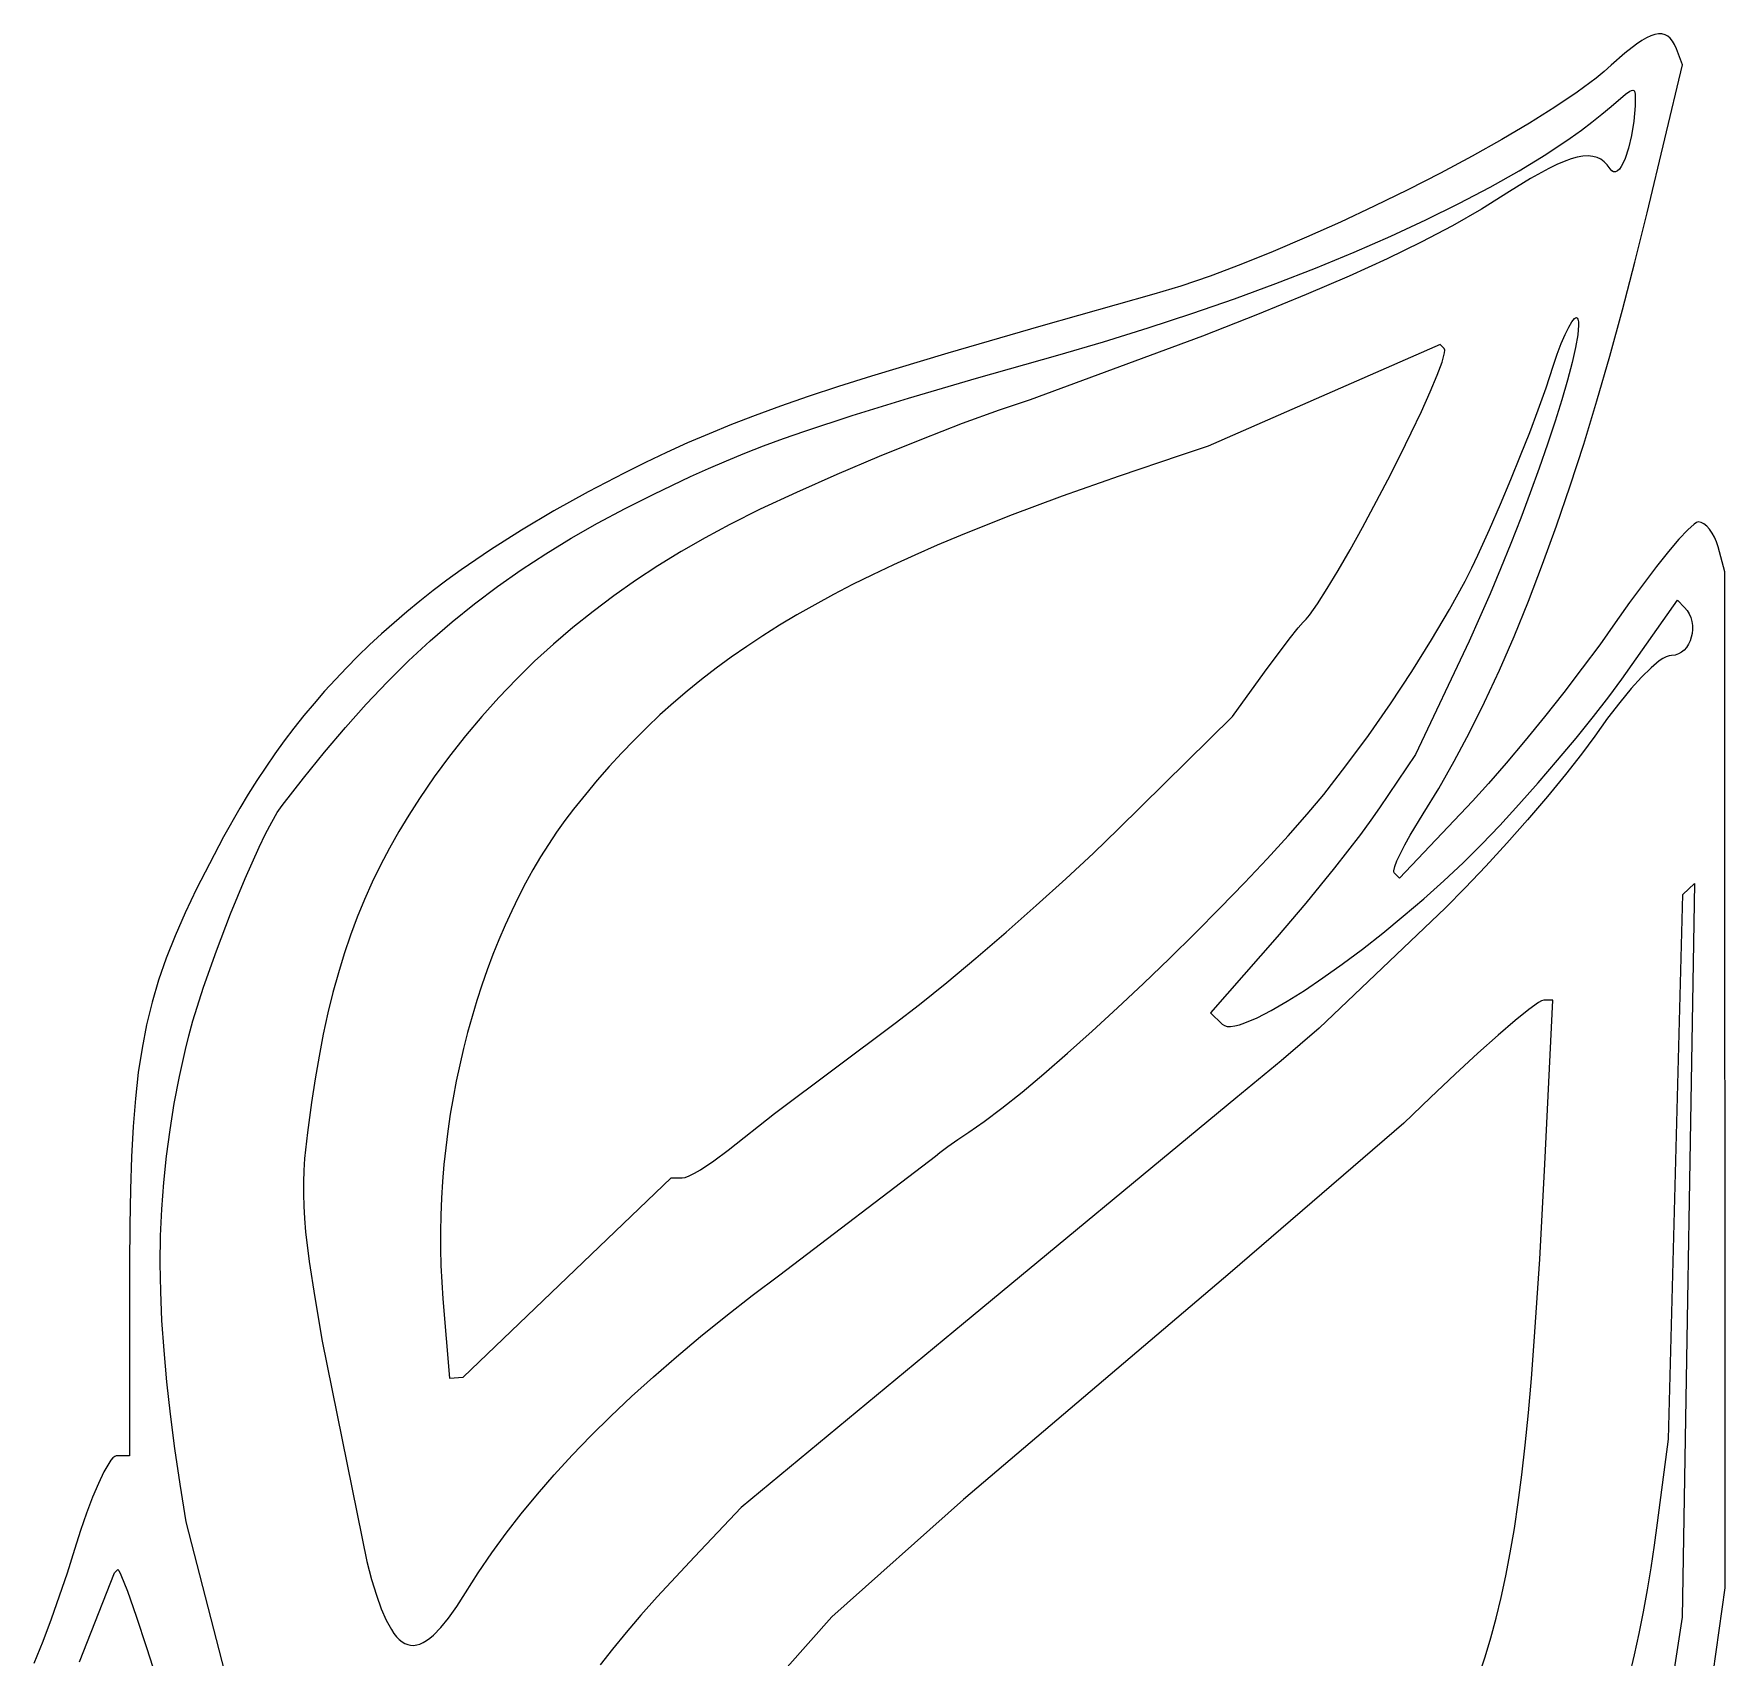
# Model space of a CAD drawing. Header units: millimetres. Extents: x -3.03 to 3.05, y -2.52 to 2.86.
# Drawn here: x 1.463 to 3.047, y 1.301 to 2.822 of the extents above; entities that cross this region are included whole.
import ezdxf

# ---------------------------------------------------------------- set-up
doc = ezdxf.new("R2010")
doc.units = ezdxf.units.MM
doc.header["$MEASUREMENT"] = 0

msp = doc.modelspace()

# ---------------------------------------------------------------- linework, layer by layer
at = {"flags": 128}
for points in [[(3.035751, 1.286113), (3.046875, 1.366091), (3.046591, 2.317708), (3.04031, 2.341146), (3.038796, 2.345854), (3.036898, 2.350246), (3.034692, 2.354226), (3.032254, 2.357699), (3.029659, 2.360566), (3.026986, 2.362734), (3.024309, 2.364105), (3.021705, 2.364583), (3.02011, 2.364093), (3.017893, 2.362654), (3.011751, 2.357124), (3.0036, 2.348382), (2.993759, 2.336814), (2.982546, 2.32281), (2.970281, 2.306756), (2.957283, 2.28904), (2.943872, 2.27005), (2.929319, 2.249583), (2.913049, 2.227634), (2.895609, 2.204886), (2.877549, 2.182025), (2.859419, 2.159736), (2.841765, 2.138702), (2.825138, 2.119608), (2.810085, 2.103139), (2.741808, 2.030762), (2.736751, 2.035818), (2.736403, 2.036594), (2.736393, 2.037858), (2.737329, 2.041741), (2.739448, 2.047241), (2.742639, 2.05413), (2.746791, 2.062183), (2.751792, 2.071173), (2.763896, 2.091056), (2.778615, 2.114925), (2.793135, 2.140344), (2.807453, 2.167304), (2.821565, 2.195798), (2.835469, 2.225816), (2.849161, 2.257351), (2.862638, 2.290393), (2.875897, 2.324933), (2.888935, 2.360964), (2.901748, 2.398477), (2.914333, 2.437462), (2.926688, 2.477912), (2.938808, 2.519819), (2.950691, 2.563172), (2.962334, 2.607964), (2.973733, 2.654187), (3.007022, 2.792749), (3.001234, 2.807833), (2.999521, 2.811746), (2.997614, 2.815031), (2.995495, 2.817682), (2.993144, 2.819695), (2.990543, 2.821066), (2.987675, 2.821789), (2.984519, 2.821861), (2.981059, 2.821276), (2.977275, 2.82003), (2.973148, 2.818117), (2.968661, 2.815534), (2.963796, 2.812276), (2.952853, 2.803715), (2.940172, 2.792396), (2.933565, 2.786517), (2.926015, 2.780331), (2.908284, 2.767139), (2.887385, 2.753025), (2.863723, 2.73819), (2.837703, 2.722839), (2.809731, 2.707173), (2.780213, 2.691396), (2.749552, 2.675712), (2.718156, 2.660322), (2.686429, 2.64543), (2.654777, 2.631238), (2.623604, 2.617951), (2.593317, 2.60577), (2.564321, 2.5949), (2.53702, 2.585542), (2.511822, 2.5779), (2.405999, 2.548057), (2.318778, 2.522814), (2.247116, 2.501143), (2.216168, 2.491326), (2.187967, 2.482016), (2.162134, 2.473086), (2.138288, 2.464405), (2.116048, 2.455848), (2.095034, 2.447283), (2.074866, 2.438585), (2.055161, 2.429623), (2.035541, 2.420269), (2.015625, 2.410395), (1.981902, 2.392863), (1.949811, 2.375068), (1.919296, 2.356959), (1.8903, 2.338484), (1.862767, 2.319593), (1.849531, 2.309975), (1.83664, 2.300234), (1.824087, 2.290363), (1.811864, 2.280356), (1.799965, 2.270207), (1.788382, 2.259909), (1.777109, 2.249456), (1.766138, 2.238841), (1.755462, 2.228058), (1.745075, 2.2171), (1.734969, 2.205962), (1.725137, 2.194637), (1.715572, 2.183118), (1.706267, 2.171399), (1.697216, 2.159473), (1.688411, 2.147335), (1.679845, 2.134978), (1.67151, 2.122395), (1.663401, 2.10958), (1.65551, 2.096527), (1.640353, 2.069681), (1.626966, 2.044434), (1.614975, 2.020784), (1.604307, 1.998396), (1.594886, 1.976934), (1.58664, 1.956061), (1.579495, 1.935442), (1.573376, 1.91474), (1.568209, 1.89362), (1.563922, 1.871745), (1.560439, 1.84878), (1.557688, 1.824389), (1.555593, 1.798235), (1.554082, 1.769982), (1.55308, 1.739296), (1.552514, 1.705838), (1.55231, 1.669275), (1.552083, 1.489592), (1.539693, 1.489587), (1.538292, 1.489133), (1.536659, 1.4878), (1.534813, 1.485633), (1.532775, 1.482678), (1.528201, 1.474581), (1.523098, 1.463869), (1.517626, 1.450899), (1.511946, 1.436032), (1.506217, 1.419626), (1.5006, 1.40204), (1.493652, 1.379952), (1.486388, 1.358229), (1.478795, 1.336853), (1.470858, 1.315803), (1.462564, 1.295062)], [(1.641474, 1.287232), (1.605276, 1.427857), (1.599634, 1.463153), (1.594739, 1.496701), (1.590591, 1.528657), (1.587189, 1.559177), (1.584533, 1.588418), (1.582624, 1.616537), (1.58146, 1.643691), (1.581041, 1.670036), (1.581368, 1.695729), (1.582439, 1.720926), (1.584255, 1.745784), (1.586816, 1.770461), (1.59012, 1.795111), (1.594168, 1.819893), (1.59896, 1.844963), (1.604495, 1.870477), (1.607662, 1.883175), (1.611646, 1.897304), (1.621649, 1.92881), (1.633675, 1.962902), (1.646894, 1.997489), (1.660476, 2.03048), (1.673593, 2.059783), (1.679717, 2.072398), (1.685414, 2.083306), (1.690579, 2.092247), (1.69511, 2.098958), (1.71504, 2.124699), (1.734774, 2.149069), (1.754404, 2.172147), (1.774026, 2.194014), (1.793735, 2.214749), (1.813625, 2.23443), (1.83379, 2.253136), (1.854325, 2.270948), (1.875325, 2.287944), (1.896884, 2.304204), (1.919097, 2.319806), (1.942058, 2.334831), (1.965861, 2.349356), (1.990602, 2.363463), (2.016375, 2.377228), (2.043274, 2.390733), (2.077824, 2.407114), (2.094574, 2.414642), (2.111361, 2.421861), (2.128478, 2.428872), (2.146215, 2.435775), (2.164866, 2.44267), (2.18472, 2.449658), (2.229206, 2.464313), (2.282006, 2.48054), (2.345452, 2.499143), (2.421875, 2.520922), (2.464555, 2.533363), (2.50641, 2.546331), (2.547322, 2.559775), (2.587175, 2.573642), (2.625851, 2.58788), (2.663234, 2.602434), (2.699205, 2.617254), (2.733648, 2.632285), (2.766445, 2.647476), (2.79748, 2.662774), (2.826635, 2.678126), (2.853792, 2.693479), (2.878835, 2.70878), (2.901646, 2.723978), (2.912178, 2.731522), (2.922108, 2.739019), (2.931422, 2.746464), (2.940104, 2.753851), (2.953413, 2.765197), (2.957528, 2.768054), (2.959058, 2.768781), (2.960277, 2.769041), (2.961215, 2.768836), (2.961904, 2.768165), (2.962654, 2.765432), (2.962503, 2.75442), (2.961248, 2.739965), (2.959144, 2.726603), (2.956376, 2.714799), (2.953129, 2.705018), (2.951383, 2.701031), (2.949587, 2.697724), (2.947764, 2.695155), (2.945936, 2.693383), (2.944127, 2.692465), (2.94236, 2.692459), (2.940658, 2.693424), (2.939045, 2.695418), (2.936492, 2.699005), (2.933632, 2.701967), (2.930436, 2.704297), (2.926873, 2.705989), (2.922916, 2.707035), (2.918532, 2.70743), (2.913695, 2.707165), (2.908373, 2.706235), (2.902538, 2.704633), (2.896159, 2.702352), (2.889208, 2.699385), (2.881654, 2.695726), (2.864623, 2.686305), (2.844828, 2.674035), (2.818607, 2.657725), (2.791323, 2.642043), (2.762118, 2.626586), (2.730135, 2.610948), (2.694518, 2.594728), (2.65441, 2.57752), (2.608953, 2.55892), (2.557292, 2.538526), (2.395833, 2.478999), (2.366689, 2.469288), (2.332196, 2.456674), (2.29417, 2.44191), (2.254426, 2.425752), (2.21478, 2.408951), (2.177047, 2.392263), (2.143043, 2.37644), (2.114583, 2.362237), (2.09137, 2.349684), (2.068925, 2.336751), (2.047228, 2.323419), (2.026258, 2.309669), (2.005994, 2.295483), (1.986417, 2.280844), (1.967505, 2.265733), (1.949237, 2.250131), (1.931593, 2.234021), (1.914552, 2.217384), (1.898094, 2.200201), (1.882198, 2.182456), (1.866843, 2.164129), (1.852008, 2.145202), (1.837674, 2.125656), (1.823818, 2.105475), (1.813829, 2.089991), (1.804429, 2.074481), (1.795596, 2.058885), (1.787309, 2.04314), (1.779546, 2.027188), (1.772286, 2.010966), (1.765507, 1.994414), (1.759187, 1.977472), (1.753306, 1.960078), (1.747841, 1.942173), (1.742771, 1.923694), (1.738074, 1.904582), (1.733728, 1.884776), (1.729713, 1.864215), (1.726006, 1.842838), (1.722586, 1.820585), (1.718768, 1.792504), (1.716231, 1.768265), (1.71547, 1.756993), (1.715062, 1.745968), (1.715017, 1.734954), (1.715346, 1.723712), (1.71606, 1.712007), (1.717171, 1.699598), (1.720622, 1.671726), (1.725786, 1.638194), (1.732749, 1.597103), (1.774407, 1.390625), (1.778924, 1.373827), (1.783454, 1.359074), (1.78803, 1.346356), (1.792686, 1.335662), (1.797456, 1.326983), (1.799894, 1.323395), (1.802372, 1.320307), (1.804896, 1.317717), (1.807469, 1.315623), (1.810095, 1.314026), (1.812779, 1.312922), (1.815524, 1.312312), (1.818335, 1.312193), (1.821216, 1.312565), (1.824171, 1.313426), (1.827205, 1.314774), (1.830321, 1.316609), (1.833524, 1.318928), (1.836818, 1.321732), (1.843695, 1.328785), (1.850985, 1.337757), (1.858721, 1.348638), (1.866938, 1.361417), (1.878899, 1.380148), (1.891577, 1.398721), (1.905002, 1.417166), (1.919205, 1.435514), (1.934216, 1.453795), (1.950067, 1.472042), (1.966788, 1.490285), (1.984408, 1.508555), (2.00296, 1.526882), (2.022474, 1.545298), (2.042979, 1.563834), (2.064507, 1.58252), (2.087089, 1.601388), (2.110754, 1.620469), (2.135534, 1.639793), (2.161458, 1.659391), (2.307292, 1.770334), (2.311369, 1.774043), (2.31862, 1.779565), (2.328019, 1.786155), (2.338542, 1.793067), (2.352761, 1.802779), (2.369428, 1.815331), (2.388205, 1.830402), (2.408754, 1.84767), (2.430739, 1.866814), (2.453821, 1.887513), (2.477663, 1.909447), (2.501928, 1.932293), (2.526279, 1.95573), (2.550378, 1.979438), (2.573888, 2.003095), (2.596471, 2.02638), (2.61779, 2.048971), (2.637508, 2.070549), (2.655288, 2.09079), (2.670791, 2.109375), (2.69166, 2.1361), (2.71267, 2.164666), (2.733345, 2.194333), (2.753209, 2.224363), (2.771786, 2.254017), (2.788601, 2.282556), (2.803178, 2.309241), (2.809477, 2.321657), (2.815039, 2.333333), (2.826024, 2.357629), (2.836387, 2.381283), (2.846134, 2.404307), (2.855271, 2.426714), (2.863801, 2.448516), (2.87173, 2.469726), (2.879064, 2.490355), (2.885805, 2.510417), (2.889646, 2.521658), (2.893403, 2.531628), (2.89698, 2.540145), (2.900283, 2.547028), (2.903218, 2.552096), (2.90569, 2.555168), (2.906723, 2.555899), (2.907604, 2.556063), (2.908323, 2.555637), (2.908867, 2.554599), (2.909377, 2.552101), (2.909525, 2.548788), (2.908782, 2.539869), (2.906738, 2.528134), (2.903492, 2.513877), (2.899143, 2.497393), (2.893791, 2.478975), (2.887535, 2.458916), (2.880474, 2.437511), (2.872707, 2.415054), (2.864334, 2.391837), (2.855455, 2.368156), (2.846168, 2.344303), (2.836572, 2.320573), (2.826768, 2.297258), (2.816854, 2.274654), (2.80693, 2.253054), (2.756828, 2.146733), (2.723151, 2.096804), (2.715114, 2.085325), (2.70516, 2.071815), (2.681071, 2.040686), (2.654033, 2.007384), (2.627193, 1.975877), (2.564913, 1.904878), (2.575769, 1.894023), (2.577737, 1.892721), (2.580369, 1.892052), (2.583636, 1.891996), (2.587508, 1.89253), (2.591953, 1.893635), (2.596943, 1.895289), (2.608433, 1.900162), (2.621737, 1.906981), (2.636613, 1.915579), (2.65282, 1.925788), (2.670117, 1.937441), (2.688261, 1.95037), (2.707012, 1.964408), (2.726127, 1.979387), (2.745366, 1.99514), (2.764487, 2.011499), (2.783248, 2.028297), (2.801408, 2.045366), (2.818726, 2.062539), (2.835687, 2.080281), (2.853568, 2.099752), (2.871828, 2.120315), (2.88993, 2.141338), (2.907335, 2.162185), (2.923505, 2.182221), (2.937902, 2.200811), (2.949987, 2.21732), (3.002106, 2.291297), (3.008866, 2.284537), (3.011321, 2.281643), (3.013262, 2.278442), (3.014707, 2.275004), (3.015674, 2.271395), (3.016182, 2.267685), (3.016248, 2.263941), (3.015892, 2.260231), (3.015132, 2.256622), (3.013986, 2.253184), (3.012472, 2.249983), (3.01061, 2.247089), (3.008416, 2.244568), (3.005911, 2.242489), (3.003111, 2.24092), (3.000036, 2.239929), (2.996704, 2.239583), (2.994332, 2.239247), (2.991604, 2.238249), (2.988534, 2.236605), (2.985139, 2.234333), (2.977438, 2.22797), (2.968624, 2.21929), (2.958826, 2.208427), (2.948168, 2.195513), (2.936777, 2.180681), (2.924779, 2.164063), (2.912358, 2.147147), (2.89734, 2.127993), (2.8803, 2.107262), (2.86181, 2.085612), (2.842447, 2.063706), (2.822782, 2.042203), (2.803391, 2.021764), (2.784847, 2.003049), (2.666667, 1.890355), (2.630849, 1.859879), (2.588618, 1.824806), (2.33341, 1.613838), (2.125, 1.441217), (2.081368, 1.395088), (2.046528, 1.35751), (2.031292, 1.340403), (2.017374, 1.324206), (2.004669, 1.308764), (1.993074, 1.293918)], [(2.069928, 1.75), (2.072685, 1.750535), (2.07655, 1.752067), (2.081344, 1.75449), (2.086893, 1.757696), (2.099541, 1.766026), (2.11308, 1.776199), (2.15625, 1.810272), (2.269385, 1.895048), (2.292195, 1.912643), (2.31768, 1.933206), (2.344982, 1.955992), (2.373242, 1.980254), (2.401603, 2.005244), (2.429205, 2.030217), (2.455189, 2.054425), (2.478698, 2.077121), (2.585293, 2.182292), (2.615504, 2.223958), (2.638575, 2.254915), (2.646942, 2.265523), (2.651619, 2.270833), (2.654285, 2.273537), (2.657439, 2.277346), (2.665051, 2.287976), (2.67414, 2.302111), (2.684393, 2.319141), (2.695495, 2.338456), (2.70713, 2.359445), (2.730744, 2.404004), (2.742094, 2.426353), (2.75272, 2.447935), (2.762307, 2.468137), (2.770541, 2.486352), (2.777108, 2.501966), (2.781691, 2.514371), (2.783142, 2.519179), (2.783978, 2.522956), (2.784162, 2.525625), (2.783654, 2.52711), (2.779967, 2.530797), (2.5625, 2.435433), (2.536458, 2.42684), (2.479195, 2.407533), (2.425943, 2.388687), (2.376463, 2.370165), (2.330517, 2.351827), (2.308795, 2.342683), (2.287867, 2.333534), (2.267704, 2.324361), (2.248276, 2.315148), (2.229553, 2.305876), (2.211505, 2.29653), (2.194103, 2.28709), (2.177316, 2.277541), (2.161116, 2.267864), (2.145471, 2.258042), (2.130354, 2.248058), (2.115733, 2.237895), (2.101578, 2.227534), (2.087862, 2.21696), (2.074552, 2.206155), (2.06162, 2.1951), (2.049037, 2.183779), (2.036771, 2.172175), (2.024794, 2.16027), (2.013075, 2.148047), (2.001586, 2.135488), (1.990295, 2.122576), (1.979174, 2.109294), (1.968192, 2.095625), (1.960098, 2.084994), (1.952236, 2.073962), (1.94461, 2.062545), (1.937224, 2.050758), (1.930084, 2.038619), (1.923193, 2.026143), (1.916555, 2.013346), (1.910175, 2.000246), (1.904058, 1.986857), (1.898207, 1.973197), (1.892627, 1.959282), (1.887323, 1.945128), (1.882298, 1.930751), (1.877557, 1.916168), (1.873105, 1.901395), (1.868945, 1.886447), (1.865082, 1.871342), (1.861521, 1.856096), (1.858265, 1.840724), (1.85532, 1.825244), (1.852689, 1.809671), (1.850376, 1.794022), (1.848387, 1.778313), (1.846726, 1.762561), (1.845396, 1.74678), (1.844402, 1.730989), (1.843748, 1.715202), (1.84344, 1.699437), (1.843481, 1.68371), (1.843875, 1.668037), (1.844627, 1.652433), (1.845741, 1.636916), (1.85198, 1.5625), (1.864583, 1.56342), (2.059529, 1.75), (2.069928, 1.75)], [(2.957179, 1.283468), (2.96185, 1.303351), (2.966218, 1.323436), (2.970287, 1.343728), (2.974056, 1.364234), (2.97753, 1.384958), (2.980711, 1.405906), (2.9836, 1.427083), (2.993668, 1.505208), (3.007201, 2.015625), (3.018052, 2.026042), (3.006743, 1.338542), (2.995498, 1.265625)], [(2.815806, 1.282623), (2.822144, 1.301526), (2.827492, 1.319311), (2.832492, 1.337749), (2.837165, 1.357014), (2.841533, 1.377284), (2.845618, 1.398734), (2.849439, 1.421542), (2.85302, 1.445882), (2.85638, 1.471932), (2.859542, 1.499868), (2.862526, 1.529865), (2.865354, 1.562101), (2.868047, 1.596751), (2.873114, 1.674), (2.877897, 1.763021), (2.885465, 1.916667), (2.876876, 1.916667), (2.874959, 1.9161), (2.871958, 1.914431), (2.862919, 1.907973), (2.850184, 1.897666), (2.834176, 1.883882), (2.815318, 1.866994), (2.794035, 1.847374), (2.770751, 1.825396), (2.745888, 1.801431), (2.583333, 1.661298), (2.333333, 1.448793), (2.210199, 1.338926), (2.168229, 1.291667)], [(1.505281, 1.296875), (1.538269, 1.380208), (1.541161, 1.383138), (1.54158, 1.383043), (1.54223, 1.382178), (1.544172, 1.37829), (1.55023, 1.362927), (1.558458, 1.33944), (1.567974, 1.310221), (1.57397, 1.291731)]]:
    msp.add_lwpolyline(points, dxfattribs=at)

doc.saveas('drawing.dxf')
